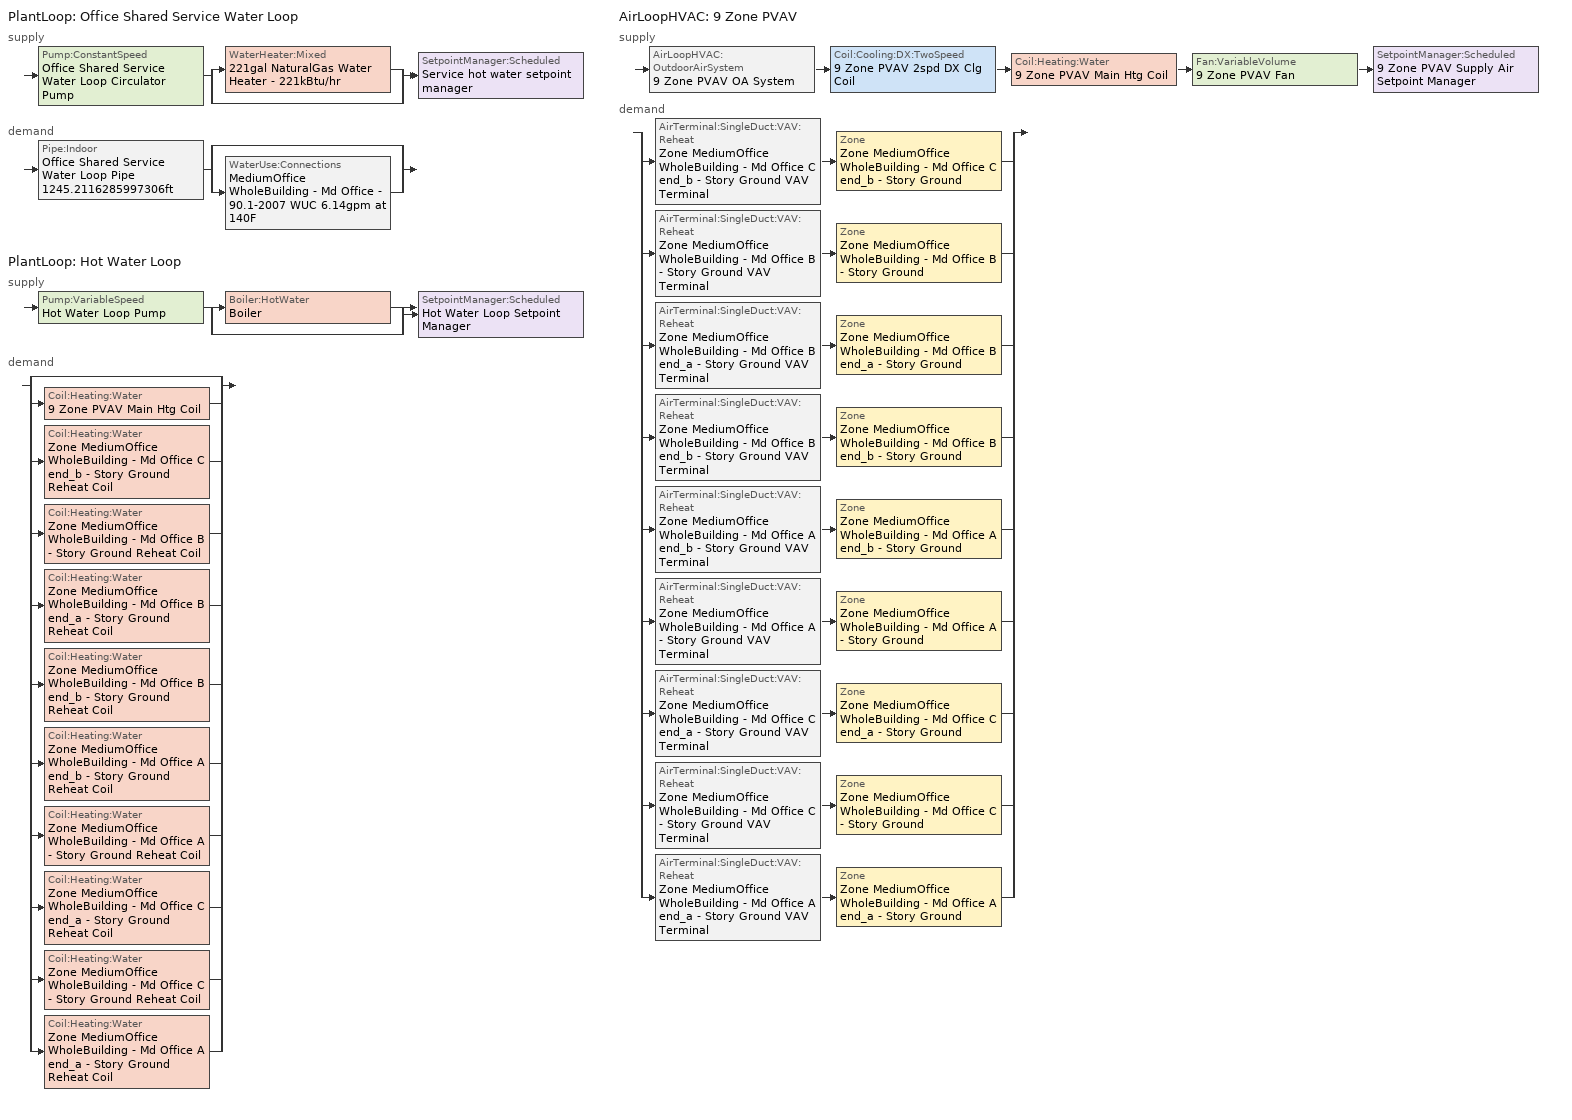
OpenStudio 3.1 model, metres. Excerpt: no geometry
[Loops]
PlantLoop 'Office Shared Service Water Loop'
 supply: Pump:ConstantSpeed 'Office Shared Service Water Loop Circulator Pump' > split
  | WaterHeater:Mixed '221gal NaturalGas Water Heater - 221kBtu/hr'
  | bypass
  join > SetpointManager:Scheduled 'Service hot water setpoint manager'
 demand: Pipe:Indoor 'Office Shared Service Water Loop Pipe 1245.2116285997306ft' > split
  | bypass
  | WaterUse:Connections 'MediumOffice WholeBuilding - Md Office - 90.1-2007 WUC 6.14gpm at 140F'
PlantLoop 'Hot Water Loop'
 supply: Pump:VariableSpeed 'Hot Water Loop Pump' > split
  | Boiler:HotWater 'Boiler'
  | bypass
  join > SetpointManager:Scheduled 'Hot Water Loop Setpoint Manager'
 demand: split
  | bypass
  | Coil:Heating:Water '9 Zone PVAV Main Htg Coil'
  | Coil:Heating:Water 'Zone MediumOffice WholeBuilding - Md Office C end_b - Story Ground Reheat Coil'
  | Coil:Heating:Water 'Zone MediumOffice WholeBuilding - Md Office B  - Story Ground Reheat Coil'
  | Coil:Heating:Water 'Zone MediumOffice WholeBuilding - Md Office B end_a - Story Ground Reheat Coil'
  | Coil:Heating:Water 'Zone MediumOffice WholeBuilding - Md Office B end_b - Story Ground Reheat Coil'
  | Coil:Heating:Water 'Zone MediumOffice WholeBuilding - Md Office A end_b - Story Ground Reheat Coil'
  | Coil:Heating:Water 'Zone MediumOffice WholeBuilding - Md Office A  - Story Ground Reheat Coil'
  | Coil:Heating:Water 'Zone MediumOffice WholeBuilding - Md Office C end_a - Story Ground Reheat Coil'
  | Coil:Heating:Water 'Zone MediumOffice WholeBuilding - Md Office C  - Story Ground Reheat Coil'
  | Coil:Heating:Water 'Zone MediumOffice WholeBuilding - Md Office A end_a - Story Ground Reheat Coil'
AirLoopHVAC '9 Zone PVAV'
 supply: AirLoopHVAC:OutdoorAirSystem '9 Zone PVAV OA System' > Coil:Cooling:DX:TwoSpeed '9 Zone PVAV 2spd DX Clg Coil' > Coil:Heating:Water '9 Zone PVAV Main Htg Coil' > Fan:VariableVolume '9 Zone PVAV Fan' > SetpointManager:Scheduled '9 Zone PVAV Supply Air Setpoint Manager'
 demand: split
  | AirTerminal:SingleDuct:VAV:Reheat 'Zone MediumOffice WholeBuilding - Md Office C end_b - Story Ground VAV Terminal' > Zone 'Zone MediumOffice WholeBuilding - Md Office C end_b - Story Ground'
  | AirTerminal:SingleDuct:VAV:Reheat 'Zone MediumOffice WholeBuilding - Md Office B  - Story Ground VAV Terminal' > Zone 'Zone MediumOffice WholeBuilding - Md Office B  - Story Ground'
  | AirTerminal:SingleDuct:VAV:Reheat 'Zone MediumOffice WholeBuilding - Md Office B end_a - Story Ground VAV Terminal' > Zone 'Zone MediumOffice WholeBuilding - Md Office B end_a - Story Ground'
  | AirTerminal:SingleDuct:VAV:Reheat 'Zone MediumOffice WholeBuilding - Md Office B end_b - Story Ground VAV Terminal' > Zone 'Zone MediumOffice WholeBuilding - Md Office B end_b - Story Ground'
  | AirTerminal:SingleDuct:VAV:Reheat 'Zone MediumOffice WholeBuilding - Md Office A end_b - Story Ground VAV Terminal' > Zone 'Zone MediumOffice WholeBuilding - Md Office A end_b - Story Ground'
  | AirTerminal:SingleDuct:VAV:Reheat 'Zone MediumOffice WholeBuilding - Md Office A  - Story Ground VAV Terminal' > Zone 'Zone MediumOffice WholeBuilding - Md Office A  - Story Ground'
  | AirTerminal:SingleDuct:VAV:Reheat 'Zone MediumOffice WholeBuilding - Md Office C end_a - Story Ground VAV Terminal' > Zone 'Zone MediumOffice WholeBuilding - Md Office C end_a - Story Ground'
  | AirTerminal:SingleDuct:VAV:Reheat 'Zone MediumOffice WholeBuilding - Md Office C  - Story Ground VAV Terminal' > Zone 'Zone MediumOffice WholeBuilding - Md Office C  - Story Ground'
  | AirTerminal:SingleDuct:VAV:Reheat 'Zone MediumOffice WholeBuilding - Md Office A end_a - Story Ground VAV Terminal' > Zone 'Zone MediumOffice WholeBuilding - Md Office A end_a - Story Ground'
[Construction]
Copper pipe 0.75in type L with 0.5in fiberglass batt: Fiberglass batt 0.5in, Copper pipe 0.75in type L
[Material] Roughness=Smooth; Thermal Absorptance=0.9; Solar Absorptance=0.7; Visible Absorptance=0.7
Name | Thickness {m} | Conductivity {W/m-K} | Density {kg/m3} | Specific Heat {J/kg-K}
Copper pipe 0.75in type L | 0.001143 | 386 | 8906.27 | 385.1856
Fiberglass batt 0.5in | 0.0127 | 0.0663448 | 11.2129 | 837.36
[Sizing:Zone] Zone Cooling Design Supply Air Temperature Input Method=SupplyAirTemperature; Zone Cooling Design Supply Air Temperature {C}=12.7778; Zone Cooling Design Supply Air Temperature Difference {deltaC}=11.11; Zone Heating Design Supply Air Temperature Input Method=SupplyAirTemperature; Zone Heating Design Supply Air Temperature {C}=50; Zone Heating Design Supply Air Temperature Difference {deltaC}=11.11; Zone Cooling Design Supply Air Humidity Ratio {kg-H2O/kg-air}=0.0085; Zone Heating Design Supply Air Humidity Ratio {kg-H2O/kg-air}=0.008; Cooling Design Air Flow Method=DesignDay; Heating Design Air Flow Method=DesignDay; Account for Dedicated Outdoor Air System=No; Dedicated Outdoor Air System Control Strategy=NeutralSupplyAir; Dedicated Outdoor Air Low Setpoint Temperature for Design {C}=autosize; Dedicated Outdoor Air High Setpoint Temperature for Design {C}=autosize
Zone MediumOffice WholeBuilding - Md Office A end_a - Story Ground; Zone MediumOffice WholeBuilding - Md Office B end_a - Story Ground; Zone MediumOffice WholeBuilding - Md Office C end_a - Story Ground; Zone MediumOffice WholeBuilding - Md Office A  - Story Ground; Zone MediumOffice WholeBuilding - Md Office B  - Story Ground; Zone MediumOffice WholeBuilding - Md Office C  - Story Ground; Zone MediumOffice WholeBuilding - Md Office A end_b - Story Ground; Zone MediumOffice WholeBuilding - Md Office B end_b - Story Ground; Zone MediumOffice WholeBuilding - Md Office C end_b - Story Ground
[Zone equipment]
Zone MediumOffice WholeBuilding - Md Office A end_a - Story Ground: Zone MediumOffice WholeBuilding - Md Office A end_a - Story Ground VAV Terminal
Zone MediumOffice WholeBuilding - Md Office B end_a - Story Ground: Zone MediumOffice WholeBuilding - Md Office B end_a - Story Ground VAV Terminal
Zone MediumOffice WholeBuilding - Md Office C end_a - Story Ground: Zone MediumOffice WholeBuilding - Md Office C end_a - Story Ground VAV Terminal
Zone MediumOffice WholeBuilding - Md Office A  - Story Ground: Zone MediumOffice WholeBuilding - Md Office A  - Story Ground VAV Terminal
Zone MediumOffice WholeBuilding - Md Office B  - Story Ground: Zone MediumOffice WholeBuilding - Md Office B  - Story Ground VAV Terminal
Zone MediumOffice WholeBuilding - Md Office C  - Story Ground: Zone MediumOffice WholeBuilding - Md Office C  - Story Ground VAV Terminal
Zone MediumOffice WholeBuilding - Md Office A end_b - Story Ground: Zone MediumOffice WholeBuilding - Md Office A end_b - Story Ground VAV Terminal
Zone MediumOffice WholeBuilding - Md Office B end_b - Story Ground: Zone MediumOffice WholeBuilding - Md Office B end_b - Story Ground VAV Terminal
Zone MediumOffice WholeBuilding - Md Office C end_b - Story Ground: Zone MediumOffice WholeBuilding - Md Office C end_b - Story Ground VAV Terminal
[WaterUse:Connections]
MediumOffice WholeBuilding - Md Office - 90.1-2007 WUC 6.14gpm at 140F: Water Use Equipment Name 1=MediumOffice WholeBuilding - Md Office - 90.1-2007 Service Water Use 6.14gpm at 140F
[WaterUse:Equipment:Definition]
MediumOffice WholeBuilding - Md Office - 90.1-2007 Service Water Use Def 6.14gpm: Peak Flow Rate {m3/s}=0.000387628; Target Temperature Schedule=Mixed Water At Faucet Temp - 140F; Sensible Fraction Schedule=Fraction Sensible - 0.2; Latent Fraction Schedule=Fraction Latent - 0.05
[WaterUse:Equipment]
MediumOffice WholeBuilding - Md Office - 90.1-2007 Service Water Use 6.14gpm at 140F: Water Use Equipment Definition=MediumOffice WholeBuilding - Md Office - 90.1-2007 Service Water Use Def 6.14gpm; Flow Rate Fraction Schedule=OfficeMedium BLDG_SWH_SCH
[PlantLoop] Glycol Concentration=0; Minimum Loop Temperature {C}=10; Plant Loop Volume {m3}=Autocalculate; Load Distribution Scheme=Optimal
Name | Maximum Loop Temperature {C} | Fluid Type
Office Shared Service Water Loop | 60
Hot Water Loop |  | Water
[Sizing:Plant] Loop Type=Heating; Sizing Option=NonCoincident; Zone Timesteps in Averaging Window=1; Coincident Sizing Factor Mode=None
Name | Design Loop Exit Temperature {C} | Loop Design Temperature Difference {deltaC}
Office Shared Service Water Loop | 60 | 5
Hot Water Loop | 82.2222 | 11.1111
[SetpointManager:Scheduled] Control Variable=Temperature
Name | Schedule | Setpoint Node or NodeList
Service hot water setpoint manager | Service Water Loop Temp - 140F | Office Shared Service Water Loop Supply Outlet Node
Hot Water Loop Setpoint Manager | Hot Water Loop Temp - 180F | Hot Water Loop Supply Outlet Node
9 Zone PVAV Supply Air Setpoint Manager | Supply Air Temp - 55.0F | 9 Zone PVAV Supply Outlet Node
[Pump:ConstantSpeed]
Office Shared Service Water Loop Circulator Pump: Rated Flow Rate {m3/s}=autosize; Rated Pump Head {Pa}=29890.7; Rated Power Consumption {W}=autosize; Motor Efficiency=0.3; Fraction of Motor Inefficiencies to Fluid Stream=0; Pump Control Type=Intermittent; Design Power Sizing Method=PowerPerFlowPerPressure; Design Electric Power per Unit Flow Rate {W/(m3/s)}=348701.1; Design Shaft Power per Unit Flow Rate per Unit Head {W-s/m3-Pa}=1.28205
[WaterHeater:Mixed]
221gal NaturalGas Water Heater - 221kBtu/hr: Tank Volume {m3}=0.835184; Setpoint Temperature Schedule=Service Water Loop Temp - 140F; Deadband Temperature Difference {deltaC}=2; Maximum Temperature Limit {C}=60; Heater Control Type=Cycle; Heater Maximum Capacity {W}=64660.9; Heater Fuel Type=NaturalGas; Heater Thermal Efficiency=0.78; Off Cycle Parasitic Fuel Consumption Rate {W}=0; Off Cycle Parasitic Fuel Type=NaturalGas; Off Cycle Parasitic Heat Fraction to Tank=0.8; On Cycle Parasitic Fuel Consumption Rate {W}=0; On Cycle Parasitic Fuel Type=NaturalGas; Ambient Temperature Indicator=Schedule; Ambient Temperature Schedule=Water Heater Ambient Temp Schedule - 71.6f; Off Cycle Loss Coefficient to Ambient Temperature {W/K}=6; On Cycle Loss Coefficient to Ambient Temperature {W/K}=6; Use Side Effectiveness=1; Source Side Effectiveness=1; Use Side Design Flow Rate {m3/s}=autosize; Source Side Design Flow Rate {m3/s}=autosize; Indirect Water Heating Recovery Time {hr}=1.5; Source Side Flow Control Mode=IndirectHeatPrimarySetpoint
[Pipe:Indoor]
Office Shared Service Water Loop Pipe 1245.2116285997306ft: Construction=Copper pipe 0.75in type L with 0.5in fiberglass batt; Environment Type=Schedule; Ambient Temperature Schedule=Office Shared Service Water Loop Piping Air Temp - 70F; Ambient Air Velocity Schedule=Office Shared Service Water Loop Piping Air Velocity - 0.67mph; Pipe Inside Diameter {m}=0.019939; Pipe Length {m}=379.541
[Pump:VariableSpeed]
Hot Water Loop Pump: Rated Pump Head {Pa}=179344; Motor Efficiency=0.9; Pump Control Type=Intermittent; Skin Loss Radiative Fraction=0.5; Design Power Sizing Method=PowerPerFlowPerPressure; Design Electric Power per Unit Flow Rate {W/(m3/s)}=348701.1; Design Shaft Power per Unit Flow Rate per Unit Head {W-s/m3-Pa}=1.28205; Design Minimum Flow Rate Fraction=0
[Boiler:HotWater]
Boiler: Fuel Type=NaturalGas; Nominal Thermal Efficiency=0.78; Efficiency Curve Temperature Evaluation Variable=LeavingBoiler; Minimum Part Load Ratio=0; Maximum Part Load Ratio=1.2; Optimum Part Load Ratio=1; Water Outlet Upper Temperature Limit {C}=95; Boiler Flow Mode=LeavingSetpointModulated; Parasitic Electric Load {W}=0; Sizing Factor=1
[AirLoopHVAC]
9 Zone PVAV: Availability Schedule=Always On Discrete; Design Supply Air Flow Rate {m3/s}=autosize; Design Return Air Flow Fraction of Supply Air Flow=1
[Sizing:System]
9 Zone PVAV: Type of Load to Size On=Sensible; Design Outdoor Air Flow Rate {m3/s}=Autosize; Central Heating Maximum System Air Flow Ratio=0.3; Preheat Design Temperature {C}=7.22222; Preheat Design Humidity Ratio {kg-H2O/kg-Air}=0.008; Precool Design Temperature {C}=12.7778; Precool Design Humidity Ratio {kg-H2O/kg-Air}=0.008; Central Cooling Design Supply Air Temperature {C}=12.7778; Central Heating Design Supply Air Temperature {C}=12.7778; Sizing Option=Coincident; 100% Outdoor Air in Cooling=No; 100% Outdoor Air in Heating=No; Central Cooling Design Supply Air Humidity Ratio {kg-H2O/kg-Air}=0.0085; Central Heating Design Supply Air Humidity Ratio {kg-H2O/kg-Air}=0.008; Cooling Design Air Flow Method=DesignDay; Cooling Design Air Flow Rate {m3/s}=0; Heating Design Air Flow Method=DesignDay; Heating Design Air Flow Rate {m3/s}=0; System Outdoor Air Method=ZoneSum; Zone Maximum Outdoor Air Fraction=1; Cooling Supply Air Flow Rate Per Floor Area {m3/s-m2}=0.00996765; Cooling Fraction of Autosized Cooling Supply Air Flow Rate=1; Cooling Supply Air Flow Rate Per Unit Cooling Capacity {m3/s-W}=3.94755e-05; Heating Supply Air Flow Rate Per Floor Area {m3/s-m2}=0.00996765; Heating Fraction of Autosized Heating Supply Air Flow Rate=1; Heating Fraction of Autosized Cooling Supply Air Flow Rate=1; Heating Supply Air Flow Rate Per Unit Heating Capacity {m3/s-W}=3.15882e-05; Cooling Design Capacity Method=CoolingDesignCapacity; Cooling Design Capacity {W}=autosize; Cooling Design Capacity Per Floor Area {W/m2}=234.7; Fraction of Autosized Cooling Design Capacity=1; Heating Design Capacity Method=HeatingDesignCapacity; Heating Design Capacity {W}=autosize; Heating Design Capacity Per Floor Area {W/m2}=157; Fraction of Autosized Heating Design Capacity=1; Central Cooling Capacity Control Method=OnOff
[Fan:VariableVolume]
9 Zone PVAV Fan: Availability Schedule=Always On Discrete; Fan Total Efficiency=0.6045; Pressure Rise {Pa}=1017.592; Maximum Flow Rate {m3/s}=Autosize; Fan Power Minimum Flow Rate Input Method=FixedFlowRate; Fan Power Minimum Flow Fraction=0; Fan Power Minimum Air Flow Rate {m3/s}=0; Motor Efficiency=0.93; Motor In Airstream Fraction=1; Fan Power Coefficient 1=0.0407599; Fan Power Coefficient 2=0.088045; Fan Power Coefficient 3=-0.0729261; Fan Power Coefficient 4=0.94374; Fan Power Coefficient 5=0
[Coil:Heating:Water] Availability Schedule=Always On Discrete; Rated Inlet Water Temperature {C}=82.2222; Rated Outlet Water Temperature {C}=71.1111
Name | Rated Inlet Air Temperature {C} | Rated Outlet Air Temperature {C}
9 Zone PVAV Main Htg Coil | 7.22222 | 12.7778
Zone MediumOffice WholeBuilding - Md Office C end_b - Story Ground Reheat Coil; Zone MediumOffice WholeBuilding - Md Office B  - Story Ground Reheat Coil; Zone MediumOffice WholeBuilding - Md Office B end_a - Story Ground Reheat Coil; Zone MediumOffice WholeBuilding - Md Office B end_b - Story Ground Reheat Coil; Zone MediumOffice WholeBuilding - Md Office A end_b - Story Ground Reheat Coil; Zone MediumOffice WholeBuilding - Md Office A  - Story Ground Reheat Coil; Zone MediumOffice WholeBuilding - Md Office C end_a - Story Ground Reheat Coil; Zone MediumOffice WholeBuilding - Md Office C  - Story Ground Reheat Coil; Zone MediumOffice WholeBuilding - Md Office A end_a - Story Ground Reheat Coil | 12.7778 | 50
[Controller:WaterCoil] Action=Normal; Controller Convergence Tolerance {deltaC}=0.1; Minimum Actuated Flow {m3/s}=0
Name | Water Coil
9 Zone PVAV Main Htg Coil Controller | 9 Zone PVAV Main Htg Coil
Zone MediumOffice WholeBuilding - Md Office C end_b - Story Ground Reheat Coil Controller | Zone MediumOffice WholeBuilding - Md Office C end_b - Story Ground Reheat Coil
Zone MediumOffice WholeBuilding - Md Office B  - Story Ground Reheat Coil Controller | Zone MediumOffice WholeBuilding - Md Office B  - Story Ground Reheat Coil
Zone MediumOffice WholeBuilding - Md Office B end_a - Story Ground Reheat Coil Controller | Zone MediumOffice WholeBuilding - Md Office B end_a - Story Ground Reheat Coil
Zone MediumOffice WholeBuilding - Md Office B end_b - Story Ground Reheat Coil Controller | Zone MediumOffice WholeBuilding - Md Office B end_b - Story Ground Reheat Coil
Zone MediumOffice WholeBuilding - Md Office A end_b - Story Ground Reheat Coil Controller | Zone MediumOffice WholeBuilding - Md Office A end_b - Story Ground Reheat Coil
Zone MediumOffice WholeBuilding - Md Office A  - Story Ground Reheat Coil Controller | Zone MediumOffice WholeBuilding - Md Office A  - Story Ground Reheat Coil
Zone MediumOffice WholeBuilding - Md Office C end_a - Story Ground Reheat Coil Controller | Zone MediumOffice WholeBuilding - Md Office C end_a - Story Ground Reheat Coil
Zone MediumOffice WholeBuilding - Md Office C  - Story Ground Reheat Coil Controller | Zone MediumOffice WholeBuilding - Md Office C  - Story Ground Reheat Coil
Zone MediumOffice WholeBuilding - Md Office A end_a - Story Ground Reheat Coil Controller | Zone MediumOffice WholeBuilding - Md Office A end_a - Story Ground Reheat Coil
[Coil:Cooling:DX:TwoSpeed]
9 Zone PVAV 2spd DX Clg Coil: Availability Schedule=Always On Discrete; Rated High Speed Total Cooling Capacity {W}=Autosize; Rated High Speed Sensible Heat Ratio=Autosize; Rated High Speed COP {W/W}=3; Rated High Speed Air Flow Rate {m3/s}=Autosize; Unit Internal Static Air Pressure {Pa}=773.3; Total Cooling Capacity Function of Temperature Curve=Curve Biquadratic 1; Total Cooling Capacity Function of Flow Fraction Curve=Curve Quadratic 1; Energy Input Ratio Function of Temperature Curve=Curve Biquadratic 2; Energy Input Ratio Function of Flow Fraction Curve=Curve Quadratic 2; Part Load Fraction Correlation Curve=Curve Quadratic 3; Rated Low Speed Total Cooling Capacity {W}=Autosize; Rated Low Speed Sensible Heat Ratio=0.69; Rated Low Speed COP {W/W}=3; Low Speed Total Cooling Capacity Function of Temperature Curve=Curve Biquadratic 3; Low Speed Energy Input Ratio Function of Temperature Curve=Curve Biquadratic 4; Condenser Type=AirCooled; Minimum Outdoor Dry-Bulb Temperature for Compressor Operation {C}=-25; High Speed Evaporative Condenser Effectiveness=0; High Speed Evaporative Condenser Air Flow Rate {m3/s}=Autosize; High Speed Evaporative Condenser Pump Rated Power Consumption {W}=Autosize; Low Speed Evaporative Condenser Effectiveness=0; Low Speed Evaporative Condenser Air Flow Rate {m3/s}=Autosize; Low Speed Evaporative Condenser Pump Rated Power Consumption {W}=Autosize; Basin Heater Capacity {W/K}=10; Basin Heater Setpoint Temperature {C}=2
[Controller:OutdoorAir]
Controller Outdoor Air 1: Minimum Outdoor Air Flow Rate {m3/s}=autosize; Maximum Outdoor Air Flow Rate {m3/s}=Autosize; Economizer Control Type=NoEconomizer; Economizer Control Action Type=ModulateFlow; Economizer Maximum Limit Dry-Bulb Temperature {C}=28; Economizer Maximum Limit Enthalpy {J/kg}=64000; Lockout Type=NoLockout; Minimum Limit Type=FixedMinimum; Minimum Outdoor Air Schedule=Always On Discrete; Controller Mechanical Ventilation=9 Zone PVAV Ventilation Controller; High Humidity Control=No; Heat Recovery Bypass Control Type=BypassWhenWithinEconomizerLimits
[Controller:MechanicalVentilation]
9 Zone PVAV Ventilation Controller: Availability Schedule=Always On Discrete; System Outdoor Air Method=ZoneSum
[AirLoopHVAC:OutdoorAirSystem]
9 Zone PVAV OA System: Controller=Controller Outdoor Air 1
[AirTerminal:SingleDuct:VAV:Reheat] Availability Schedule=Always On Discrete; Maximum Air Flow Rate {m3/s}=AutoSize; Zone Minimum Air Flow Input Method=Constant; Constant Minimum Air Flow Fraction=0.3; Fixed Minimum Air Flow Rate {m3/s}=0; Maximum Hot Water or Steam Flow Rate {m3/s}=AutoSize; Minimum Hot Water or Steam Flow Rate {m3/s}=0; Convergence Tolerance=0.001; Damper Heating Action=ReverseWithLimits; Maximum Flow per Zone Floor Area During Reheat {m3/s-m2}=AutoSize; Maximum Flow Fraction During Reheat=AutoSize; Maximum Reheat Air Temperature {C}=50; Control For Outdoor Air=No
Name | Reheat Coil
Zone MediumOffice WholeBuilding - Md Office C end_b - Story Ground VAV Terminal | Zone MediumOffice WholeBuilding - Md Office C end_b - Story Ground Reheat Coil
Zone MediumOffice WholeBuilding - Md Office B  - Story Ground VAV Terminal | Zone MediumOffice WholeBuilding - Md Office B  - Story Ground Reheat Coil
Zone MediumOffice WholeBuilding - Md Office B end_a - Story Ground VAV Terminal | Zone MediumOffice WholeBuilding - Md Office B end_a - Story Ground Reheat Coil
Zone MediumOffice WholeBuilding - Md Office B end_b - Story Ground VAV Terminal | Zone MediumOffice WholeBuilding - Md Office B end_b - Story Ground Reheat Coil
Zone MediumOffice WholeBuilding - Md Office A end_b - Story Ground VAV Terminal | Zone MediumOffice WholeBuilding - Md Office A end_b - Story Ground Reheat Coil
Zone MediumOffice WholeBuilding - Md Office A  - Story Ground VAV Terminal | Zone MediumOffice WholeBuilding - Md Office A  - Story Ground Reheat Coil
Zone MediumOffice WholeBuilding - Md Office C end_a - Story Ground VAV Terminal | Zone MediumOffice WholeBuilding - Md Office C end_a - Story Ground Reheat Coil
Zone MediumOffice WholeBuilding - Md Office C  - Story Ground VAV Terminal | Zone MediumOffice WholeBuilding - Md Office C  - Story Ground Reheat Coil
Zone MediumOffice WholeBuilding - Md Office A end_a - Story Ground VAV Terminal | Zone MediumOffice WholeBuilding - Md Office A end_a - Story Ground Reheat Coil
[Schedule:Ruleset]
OfficeMedium BLDG_SWH_SCH: Default Day Schedule=OfficeMedium BLDG_SWH_SCH Default; Summer Design Day Schedule=OfficeMedium BLDG_SWH_SCH Summer Design Day; Winter Design Day Schedule=OfficeMedium BLDG_SWH_SCH Winter Design Day
Fraction Sensible - 0.2: Default Day Schedule=Fraction Sensible - 0.2 Default
Fraction Latent - 0.05: Default Day Schedule=Fraction Latent - 0.05 Default
Mixed Water At Faucet Temp - 140F: Default Day Schedule=Mixed Water At Faucet Temp - 140F Default
Service Water Loop Temp - 140F: Default Day Schedule=Service Water Loop Temp - 140F Default
Water Heater Ambient Temp Schedule - 71.6f: Default Day Schedule=Water Heater Ambient Temp Schedule - 71.6f Default
Office Shared Service Water Loop Piping Air Temp - 70F: Default Day Schedule=Office Shared Service Water Loop Piping Air Temp - 70F Default
Office Shared Service Water Loop Piping Air Velocity - 0.67mph: Default Day Schedule=Office Shared Service Water Loop Piping Air Velocity - 0.67mph Default
Hot Water Loop Temp - 180F: Default Day Schedule=Hot Water Loop Temp - 180F Default
Supply Air Temp - 55.0F: Default Day Schedule=Supply Air Temp - 55.0F Default
[Schedule:Day]
OfficeMedium BLDG_SWH_SCH Default: 6, 0, 0, 11, 0, 0.04, 13, 0, 0.06, 14, 0, 0.09, 15, 0, 0.06, 18, 0, 0.04, 24, 0, 0
OfficeMedium BLDG_SWH_SCH Summer Design Day; OfficeMedium BLDG_SWH_SCH SmrDsn|Wkdy Day: 6, 0, 0, 7, 0, 0.07, 8, 0, 0.19, 9, 0, 0.35, 10, 0, 0.38, 11, 0, 0.39, 12, 0, 0.47, 13, 0, 0.57, 14, 0, 0.54, 15, 0, 0.34, 16, 0, 0.33, 17, 0, 0.44, 18, 0, 0.26, 19, 0, 0.21, 20, 0, 0.15, 21, 0, 0.17, 22, 0, 0.08, 24, 0, 0.05
OfficeMedium BLDG_SWH_SCH Winter Design Day; OfficeMedium BLDG_SWH_SCH WntrDsn|Sat Day: 6, 0, 0, 7, 0, 0.07, 8, 0, 0.11, 9, 0, 0.15, 10, 0, 0.21, 11, 0, 0.19, 12, 0, 0.23, 13, 0, 0.2, 14, 0, 0.19, 15, 0, 0.15, 16, 0, 0.13, 17, 0, 0.14, 19, 0, 0.07, 24, 0, 0
Fraction Sensible - 0.2 Default: 24, 0, 0.2
Fraction Latent - 0.05 Default: 24, 0, 0.05
Mixed Water At Faucet Temp - 140F Default; Service Water Loop Temp - 140F Default: 24, 0, 60
Water Heater Ambient Temp Schedule - 71.6f Default: 24, 0, 22
Office Shared Service Water Loop Piping Air Temp - 70F Default: 24, 0, 21.1111
Office Shared Service Water Loop Piping Air Velocity - 0.67mph Default: 24, 0, 0.3
Hot Water Loop Temp - 180F Default: 24, 0, 82.2222
Supply Air Temp - 55.0F Default: 24, 0, 12.7778
[Schedule:Rule] Schedule Ruleset=OfficeMedium BLDG_SWH_SCH; Date Specification Type=DateRange; Start Month=1; Start Day=1; End Month=12; End Day=31
Name | Rule Order | Day Schedule | Apply Monday | Apply Tuesday | Apply Wednesday | Apply Thursday | Apply Friday | Apply Saturday
Schedule Rule 6 | 1 | OfficeMedium BLDG_SWH_SCH SmrDsn|Wkdy Day | Yes | Yes | Yes | Yes | Yes
Schedule Rule 9 | 0 | OfficeMedium BLDG_SWH_SCH WntrDsn|Sat Day |  |  |  |  |  | Yes
[Schedule:Constant]
Always On Discrete: Value=1
[Curve:Biquadratic] Minimum Value of x=17; Maximum Value of x=22; Minimum Value of y=13; Maximum Value of y=46
Name | Coefficient1 Constant | Coefficient2 x | Coefficient3 x**2 | Coefficient4 y | Coefficient5 y**2 | Coefficient6 x*y
Curve Biquadratic 1; Curve Biquadratic 3 | 0.42415 | 0.04426 | -0.00042 | 0.00333 | -8e-05 | -0.00021
Curve Biquadratic 2; Curve Biquadratic 4 | 1.23649 | -0.02431 | 0.00057 | -0.01434 | 0.00063 | -0.00038
[Curve:Quadratic]
Name | Coefficient1 Constant | Coefficient2 x | Coefficient3 x**2 | Minimum Value of x | Maximum Value of x
Curve Quadratic 1 | 0.77136 | 0.34053 | -0.11088 | 0.75918 | 1.13877
Curve Quadratic 2 | 1.2055 | -0.32953 | 0.12308 | 0.75918 | 1.13877
Curve Quadratic 3 | 0.771 | 0.229 | 0 | 0 | 1
